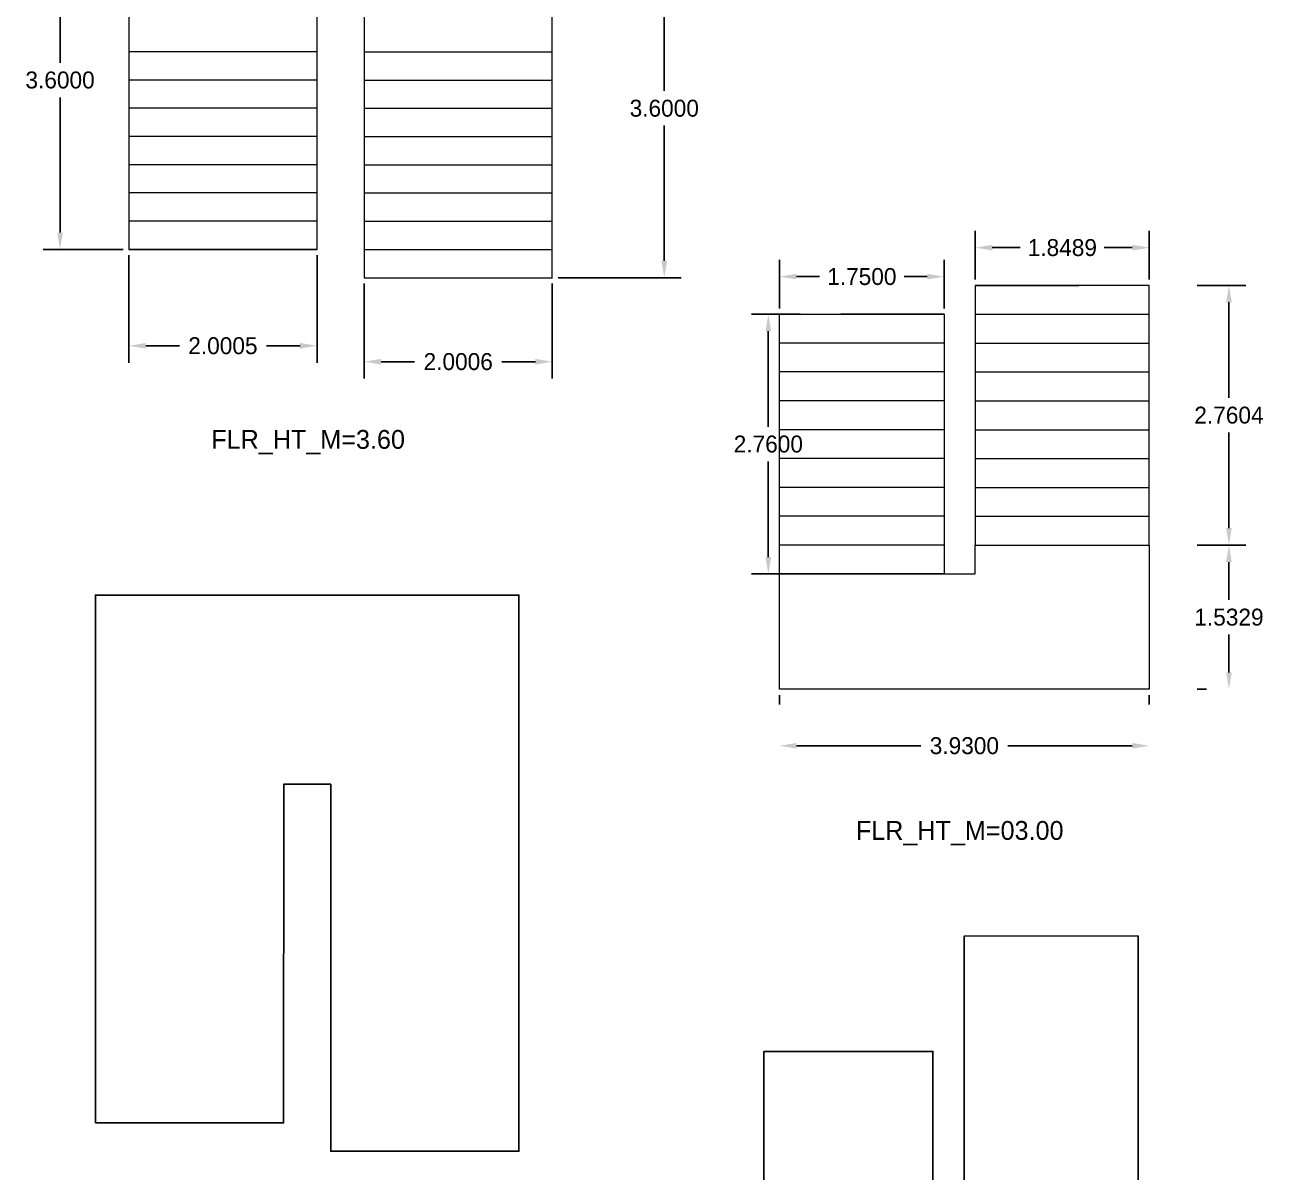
# Model space of a CAD drawing. Header units: metres. Extents: x 6102560 to 6120122, y -6664095 to -6659794.
# Drawn here: x 6102637.3 to 6102650.48, y -6659909.82 to -6659897.62 of the extents above; entities that cross this region are included whole.
import ezdxf

# ---------------------------------------------------------------- set-up
doc = ezdxf.new("R2010")
doc.units = ezdxf.units.M
doc.header["$LTSCALE"] = 500
doc.header["$MEASUREMENT"] = 0
doc.linetypes.add('DOT2', pattern=[0.125, 0, -0.125])
doc.layers.get('Defpoints').update_dxf_attribs({"linetype": 'CONTINUOUS'})
for name, color, linetype in [('BLK_1_FLR_0_STAIR_1', 1, 'CONTINUOUS'), ('BLK_1_FLR_1_STAIR_1', 1, 'CONTINUOUS'), ('BLK_1_FLR_1_STAIR_2', 1, 'CONTINUOUS'), ('BLK_1_FLR_2_STAIR_2', 1, 'CONTINUOUS')]:
    doc.layers.add(name, color=color, linetype=linetype)
for name, color, linetype, lineweight in [('BLK_1_FLR_1_STAIR_1_FLIGHT_1', 7, 'CONTINUOUS', 0), ('BLK_1_FLR_1_STAIR_1_FLIGHT_2', 7, 'CONTINUOUS', 0), ('BLK_1_FLR_1_STAIR_1_LANDING_1', 7, 'CONTINUOUS', 0), ('BLK_1_FLR_2_STAIR_2_FLIGHT_1', 7, 'CONTINUOUS', 0), ('BLK_1_FLR_2_STAIR_2_FLIGHT_2', 7, 'CONTINUOUS', 0)]:
    doc.layers.add(name, color=color, linetype=linetype, lineweight=lineweight)
doc.styles.get("Standard").update_dxf_attribs({"font": 'GOTHIC.TTF'})
doc.dimstyles.get("Standard").update_dxf_attribs({"dimtxt": 0.18, "dimasz": 0.18, "dimexe": 0.18, "dimexo": 0.0625, "dimgap": 0.09, "dimtad": 0, "dimtih": 1, "dimtoh": 1, "dimdec": 4, "dimzin": 0, "dimdsep": 46, "dimtxsty": 'Standard', "dimcen": 0.09, "dimadec": 0, "dimazin": 0, "dimtfac": 1, "dimtdec": 4, "dimtofl": 0, "dimtmove": 0, "dimatfit": 3, "dimfxl": 0, "dimtolj": 1, "dimtzin": 0, "dimarcsym": 0})
doc.dimstyles.new('STANDARD$0', dxfattribs={"dimtxt": 7, "dimasz": 3, "dimexe": 3, "dimexo": 1, "dimgap": 1.5, "dimtad": 1, "dimdec": 1, "dimzin": 1, "dimdsep": 46, "dimlunit": 4, "dimtxsty": 'Standard', "dimblk": 'OBLIQUE', "dimcen": 0.09375, "dimdle": 1, "dimclrd": 8, "dimclre": 8, "dimclrt": 7, "dimadec": 1, "dimazin": 0, "dimtfac": 1, "dimtdec": 1, "dimtix": 1, "dimtmove": 2, "dimatfit": 3, "dimldrblk": 'ARCHTICK', "dimfxl": 0, "dimfrac": 2, "dimtolj": 1, "dimtzin": 0, "dimarcsym": 0})

# ---------------------------------------------------------------- blocks, each defined once
blk = doc.blocks.new('*D219')
at = {"layer": 'BLK_1_FLR_2_STAIR_2_FLIGHT_1', "color": 0, "linetype": 'Continuous', "lineweight": -2}
for p, q in [((6102638.347, -6659896.408), (6102637.499, -6659896.408)), ((6102638.348, -6659900.008), (6102637.499, -6659900.008))]:
    blk.add_line(p, q, dxfattribs=at)
at = {"layer": 'BLK_1_FLR_2_STAIR_2_FLIGHT_1', "color": 0, "lineweight": -2}
for p, q in [((6102637.679, -6659896.588), (6102637.679, -6659898.023)), ((6102637.679, -6659899.828), (6102637.679, -6659898.392))]:
    blk.add_line(p, q, dxfattribs=at)
at = {"layer": 'BLK_1_FLR_2_STAIR_2_FLIGHT_1', "color": 0, "linetype": 'Continuous'}
for points in [[(6102637.649, -6659896.588), (6102637.709, -6659896.588), (6102637.679, -6659896.408)], [(6102637.649, -6659899.828), (6102637.709, -6659899.828), (6102637.679, -6659900.008)]]:
    blk.add_solid(points, dxfattribs=at)
at = {"layer": 'Defpoints', "color": 0, "linetype": 'Continuous'}
for p in [(6102637.679, -6659896.408), (6102638.41, -6659896.408), (6102638.41, -6659900.008)]:
    blk.add_point(p, dxfattribs=at)
at = {"layer": 'BLK_1_FLR_2_STAIR_2_FLIGHT_1', "color": 0, "linetype": 'Continuous', "insert": (6102637.679, -6659898.208), "char_height": 0.18, "attachment_point": 5}
blk.add_mtext('\\A1;3.6000', dxfattribs=at)
blk = doc.blocks.new('*D222')
at = {"layer": 'BLK_1_FLR_2_STAIR_2_FLIGHT_2', "color": 0, "linetype": 'Continuous', "lineweight": -2}
for p, q in [((6102642.974, -6659896.708), (6102644.281, -6659896.708)), ((6102642.973, -6659900.308), (6102644.281, -6659900.308))]:
    blk.add_line(p, q, dxfattribs=at)
at = {"layer": 'BLK_1_FLR_2_STAIR_2_FLIGHT_2', "color": 0, "lineweight": -2}
for p, q in [((6102644.101, -6659896.888), (6102644.101, -6659898.323)), ((6102644.101, -6659900.128), (6102644.101, -6659898.692))]:
    blk.add_line(p, q, dxfattribs=at)
at = {"layer": 'BLK_1_FLR_2_STAIR_2_FLIGHT_2', "color": 0, "linetype": 'Continuous'}
for points in [[(6102644.071, -6659896.888), (6102644.131, -6659896.888), (6102644.101, -6659896.708)], [(6102644.071, -6659900.128), (6102644.131, -6659900.128), (6102644.101, -6659900.308)]]:
    blk.add_solid(points, dxfattribs=at)
at = {"layer": 'Defpoints', "color": 0, "linetype": 'Continuous'}
for p in [(6102642.911, -6659896.708), (6102644.101, -6659896.708), (6102642.911, -6659900.308)]:
    blk.add_point(p, dxfattribs=at)
at = {"layer": 'BLK_1_FLR_2_STAIR_2_FLIGHT_2', "color": 0, "linetype": 'Continuous', "insert": (6102644.101, -6659898.508), "char_height": 0.18, "attachment_point": 5}
blk.add_mtext('\\A1;3.6000', dxfattribs=at)
blk = doc.blocks.new('*D223')
at = {"layer": 'BLK_1_FLR_2_STAIR_2_FLIGHT_1', "color": 0, "linetype": 'Continuous', "lineweight": -2}
for p, q in [((6102638.41, -6659900.07), (6102638.41, -6659901.212)), ((6102640.41, -6659900.07), (6102640.41, -6659901.212)), ((6102638.59, -6659901.032), (6102638.947, -6659901.032)), ((6102640.23, -6659901.032), (6102639.873, -6659901.032))]:
    blk.add_line(p, q, dxfattribs=at)
at = {"layer": 'BLK_1_FLR_2_STAIR_2_FLIGHT_1', "color": 0, "linetype": 'Continuous'}
for points in [[(6102638.59, -6659901.002), (6102638.59, -6659901.062), (6102638.41, -6659901.032)], [(6102640.23, -6659901.002), (6102640.23, -6659901.062), (6102640.41, -6659901.032)]]:
    blk.add_solid(points, dxfattribs=at)
at = {"layer": 'Defpoints', "color": 0, "linetype": 'Continuous'}
for p in [(6102638.41, -6659900.008), (6102640.41, -6659900.008), (6102640.41, -6659901.032)]:
    blk.add_point(p, dxfattribs=at)
at = {"layer": 'BLK_1_FLR_2_STAIR_2_FLIGHT_1', "color": 0, "linetype": 'Continuous', "insert": (6102639.41, -6659901.032), "char_height": 0.18, "attachment_point": 5}
blk.add_mtext('\\A1;2.0005', dxfattribs=at)
blk = doc.blocks.new('*D224')
at = {"layer": 'BLK_1_FLR_2_STAIR_2_FLIGHT_2', "color": 0, "linetype": 'Continuous', "lineweight": -2}
for p, q in [((6102640.911, -6659900.37), (6102640.911, -6659901.381)), ((6102642.911, -6659900.37), (6102642.911, -6659901.381))]:
    blk.add_line(p, q, dxfattribs=at)
at = {"layer": 'BLK_1_FLR_2_STAIR_2_FLIGHT_2', "color": 0, "lineweight": -2}
for p, q in [((6102641.091, -6659901.201), (6102641.448, -6659901.201)), ((6102642.731, -6659901.201), (6102642.374, -6659901.201))]:
    blk.add_line(p, q, dxfattribs=at)
at = {"layer": 'BLK_1_FLR_2_STAIR_2_FLIGHT_2', "color": 0, "linetype": 'Continuous'}
for points in [[(6102641.091, -6659901.171), (6102641.091, -6659901.231), (6102640.911, -6659901.201)], [(6102642.731, -6659901.171), (6102642.731, -6659901.231), (6102642.911, -6659901.201)]]:
    blk.add_solid(points, dxfattribs=at)
at = {"layer": 'Defpoints', "color": 0, "linetype": 'Continuous'}
for p in [(6102640.911, -6659900.308), (6102642.911, -6659900.308), (6102642.911, -6659901.201)]:
    blk.add_point(p, dxfattribs=at)
at = {"layer": 'BLK_1_FLR_2_STAIR_2_FLIGHT_2', "color": 0, "linetype": 'Continuous', "insert": (6102641.911, -6659901.201), "char_height": 0.18, "attachment_point": 5}
blk.add_mtext('\\A1;2.0006', dxfattribs=at)
blk = doc.blocks.new('*D237')
at = {"layer": 'BLK_1_FLR_1_STAIR_1_FLIGHT_2', "color": 0, "linetype": 'Continuous', "lineweight": -2}
for p, q in [((6102645.544, -6659900.697), (6102645.027, -6659900.697)), ((6102645.207, -6659900.877), (6102645.207, -6659901.892)), ((6102645.207, -6659903.277), (6102645.207, -6659902.261)), ((6102645.544, -6659903.457), (6102645.027, -6659903.457))]:
    blk.add_line(p, q, dxfattribs=at)
at = {"layer": 'BLK_1_FLR_1_STAIR_1_FLIGHT_2', "color": 0, "linetype": 'Continuous'}
for points in [[(6102645.177, -6659900.877), (6102645.237, -6659900.877), (6102645.207, -6659900.697)], [(6102645.177, -6659903.277), (6102645.237, -6659903.277), (6102645.207, -6659903.457)]]:
    blk.add_solid(points, dxfattribs=at)
at = {"layer": 'Defpoints', "color": 0, "linetype": 'Continuous'}
for p in [(6102645.207, -6659900.697), (6102645.607, -6659900.697), (6102645.607, -6659903.457)]:
    blk.add_point(p, dxfattribs=at)
at = {"layer": 'BLK_1_FLR_1_STAIR_1_FLIGHT_2', "color": 0, "linetype": 'Continuous', "insert": (6102645.207, -6659902.077), "char_height": 0.18, "attachment_point": 5}
blk.add_mtext('\\A1;2.7600', dxfattribs=at)
blk = doc.blocks.new('*D238')
at = {"layer": 'BLK_1_FLR_1_STAIR_1_FLIGHT_1', "color": 0, "linetype": 'Continuous', "lineweight": -2}
for p, q in [((6102649.765, -6659900.39), (6102650.283, -6659900.39)), ((6102650.103, -6659900.57), (6102650.103, -6659901.585)), ((6102650.103, -6659902.97), (6102650.103, -6659901.954)), ((6102649.765, -6659903.15), (6102650.283, -6659903.15))]:
    blk.add_line(p, q, dxfattribs=at)
at = {"layer": 'BLK_1_FLR_1_STAIR_1_FLIGHT_1', "color": 0, "linetype": 'Continuous'}
for points in [[(6102650.073, -6659900.57), (6102650.133, -6659900.57), (6102650.103, -6659900.39)], [(6102650.073, -6659902.97), (6102650.133, -6659902.97), (6102650.103, -6659903.15)]]:
    blk.add_solid(points, dxfattribs=at)
at = {"layer": 'Defpoints', "color": 0, "linetype": 'Continuous'}
for p in [(6102649.703, -6659900.39), (6102649.703, -6659903.15), (6102650.103, -6659903.15)]:
    blk.add_point(p, dxfattribs=at)
at = {"layer": 'BLK_1_FLR_1_STAIR_1_FLIGHT_1', "color": 0, "linetype": 'Continuous', "insert": (6102650.103, -6659901.77), "char_height": 0.18, "attachment_point": 5}
blk.add_mtext('\\A1;2.7604', dxfattribs=at)
blk = doc.blocks.new('*D239')
at = {"layer": 'BLK_1_FLR_1_STAIR_1_FLIGHT_2', "color": 0, "linetype": 'Continuous', "lineweight": -2}
for p, q in [((6102645.326, -6659900.634), (6102645.326, -6659900.117)), ((6102647.076, -6659900.634), (6102647.076, -6659900.117)), ((6102645.506, -6659900.297), (6102645.751, -6659900.297)), ((6102646.896, -6659900.297), (6102646.651, -6659900.297))]:
    blk.add_line(p, q, dxfattribs=at)
at = {"layer": 'BLK_1_FLR_1_STAIR_1_FLIGHT_2', "color": 0, "linetype": 'Continuous'}
for points in [[(6102645.506, -6659900.267), (6102645.506, -6659900.327), (6102645.326, -6659900.297)], [(6102646.896, -6659900.267), (6102646.896, -6659900.327), (6102647.076, -6659900.297)]]:
    blk.add_solid(points, dxfattribs=at)
at = {"layer": 'Defpoints', "color": 0, "linetype": 'Continuous'}
for p in [(6102647.076, -6659900.297), (6102645.326, -6659900.697), (6102647.076, -6659900.697)]:
    blk.add_point(p, dxfattribs=at)
at = {"layer": 'BLK_1_FLR_1_STAIR_1_FLIGHT_2', "color": 0, "linetype": 'Continuous', "insert": (6102646.201, -6659900.297), "char_height": 0.18, "attachment_point": 5}
blk.add_mtext('\\A1;1.7500', dxfattribs=at)
blk = doc.blocks.new('*D240')
at = {"layer": 'BLK_1_FLR_1_STAIR_1_FLIGHT_1', "color": 0, "linetype": 'Continuous', "lineweight": -2}
for p, q in [((6102647.407, -6659900.328), (6102647.407, -6659899.809)), ((6102649.256, -6659900.327), (6102649.256, -6659899.809)), ((6102647.587, -6659899.989), (6102647.885, -6659899.989)), ((6102649.076, -6659899.989), (6102648.778, -6659899.989))]:
    blk.add_line(p, q, dxfattribs=at)
at = {"layer": 'BLK_1_FLR_1_STAIR_1_FLIGHT_1', "color": 0, "linetype": 'Continuous'}
for points in [[(6102647.587, -6659899.959), (6102647.587, -6659900.019), (6102647.407, -6659899.989)], [(6102649.076, -6659899.959), (6102649.076, -6659900.019), (6102649.256, -6659899.989)]]:
    blk.add_solid(points, dxfattribs=at)
at = {"layer": 'Defpoints', "color": 0, "linetype": 'Continuous'}
for p in [(6102649.256, -6659899.989), (6102647.407, -6659900.39), (6102649.256, -6659900.389)]:
    blk.add_point(p, dxfattribs=at)
at = {"layer": 'BLK_1_FLR_1_STAIR_1_FLIGHT_1', "color": 0, "linetype": 'Continuous', "insert": (6102648.332, -6659899.989), "char_height": 0.18, "attachment_point": 5}
blk.add_mtext('\\A1;1.8489', dxfattribs=at)
blk = doc.blocks.new('*D241')
at = {"layer": 'BLK_1_FLR_1_STAIR_1_LANDING_1', "color": 0, "linetype": 'DOT2', "lineweight": -2}
for p, q in [((6102645.326, -6659904.745), (6102645.326, -6659905.463)), ((6102649.256, -6659904.745), (6102649.256, -6659905.463))]:
    blk.add_line(p, q, dxfattribs=at)
at = {"layer": 'BLK_1_FLR_1_STAIR_1_LANDING_1', "color": 0, "lineweight": -2}
for p, q in [((6102645.506, -6659905.283), (6102646.828, -6659905.283)), ((6102649.076, -6659905.283), (6102647.754, -6659905.283))]:
    blk.add_line(p, q, dxfattribs=at)
at = {"layer": 'BLK_1_FLR_1_STAIR_1_LANDING_1', "color": 0, "linetype": 'Continuous'}
for points in [[(6102645.506, -6659905.253), (6102645.506, -6659905.313), (6102645.326, -6659905.283)], [(6102649.076, -6659905.253), (6102649.076, -6659905.313), (6102649.256, -6659905.283)]]:
    blk.add_solid(points, dxfattribs=at)
at = {"layer": 'Defpoints', "color": 0, "linetype": 'Continuous'}
for p in [(6102645.326, -6659904.683), (6102649.256, -6659904.683), (6102649.256, -6659905.283)]:
    blk.add_point(p, dxfattribs=at)
at = {"layer": 'BLK_1_FLR_1_STAIR_1_LANDING_1', "color": 0, "linetype": 'Continuous', "insert": (6102647.291, -6659905.283), "char_height": 0.18, "attachment_point": 5}
blk.add_mtext('\\A1;3.9300', dxfattribs=at)
blk = doc.blocks.new('*D242')
at = {"layer": 'BLK_1_FLR_1_STAIR_1_LANDING_1', "color": 0, "linetype": 'DOT2', "lineweight": -2}
for p, q in [((6102649.765, -6659903.15), (6102650.283, -6659903.15)), ((6102649.765, -6659904.683), (6102650.283, -6659904.683))]:
    blk.add_line(p, q, dxfattribs=at)
at = {"layer": 'BLK_1_FLR_1_STAIR_1_LANDING_1', "color": 0, "lineweight": -2}
for p, q in [((6102650.103, -6659903.33), (6102650.103, -6659903.732)), ((6102650.103, -6659904.503), (6102650.103, -6659904.101))]:
    blk.add_line(p, q, dxfattribs=at)
at = {"layer": 'BLK_1_FLR_1_STAIR_1_LANDING_1', "color": 0, "linetype": 'Continuous'}
for points in [[(6102650.073, -6659903.33), (6102650.133, -6659903.33), (6102650.103, -6659903.15)], [(6102650.073, -6659904.503), (6102650.133, -6659904.503), (6102650.103, -6659904.683)]]:
    blk.add_solid(points, dxfattribs=at)
at = {"layer": 'Defpoints', "color": 0, "linetype": 'Continuous'}
for p in [(6102649.703, -6659903.15), (6102650.103, -6659903.15), (6102649.703, -6659904.683)]:
    blk.add_point(p, dxfattribs=at)
at = {"layer": 'BLK_1_FLR_1_STAIR_1_LANDING_1', "color": 0, "linetype": 'Continuous', "insert": (6102650.103, -6659903.917), "char_height": 0.18, "attachment_point": 5}
blk.add_mtext('\\A1;1.5329', dxfattribs=at)

msp = doc.modelspace()

# ---------------------------------------------------------------- linework, layer by layer
at = {"layer": 'BLK_1_FLR_0_STAIR_1', "linetype": 'Continuous'}
msp.add_lwpolyline([(6102645.15765, -6659908.53201), (6102646.95653, -6659908.53201), (6102646.95653, -6659910.37201), (6102647.28876, -6659910.37201), (6102647.28876, -6659907.30534), (6102649.13765, -6659907.30461), (6102649.13765, -6659911.59824), (6102645.15765, -6659911.59824)], close=True, dxfattribs=at)
at = {"layer": 'BLK_1_FLR_1_STAIR_1_FLIGHT_1', "linetype": 'Continuous'}
for p, q in [((6102647.40712, -6659900.39005), (6102648.50601, -6659900.39005)), ((6102647.40712, -6659900.69672), (6102649.25601, -6659900.69672)), ((6102647.40712, -6659901.00338), (6102649.25601, -6659901.00338)), ((6102647.40712, -6659901.31005), (6102649.25601, -6659901.31005)), ((6102647.40712, -6659901.61672), (6102649.25601, -6659901.61672)), ((6102647.40712, -6659901.92338), (6102649.25601, -6659901.92338)), ((6102647.40712, -6659902.23005), (6102649.25601, -6659902.23005)), ((6102647.40712, -6659902.53672), (6102649.25601, -6659902.53672)), ((6102647.40712, -6659902.84338), (6102649.25601, -6659902.84338)), ((6102647.40712, -6659903.15005), (6102648.50601, -6659903.15005))]:
    msp.add_line(p, q, dxfattribs=at)
msp.add_lwpolyline([(6102647.40712, -6659903.15005), (6102649.25601, -6659903.15005), (6102649.25601, -6659900.38969), (6102647.40712, -6659900.38969)], close=True, dxfattribs=at)
at = {"layer": 'BLK_1_FLR_1_STAIR_1_FLIGHT_2', "linetype": 'Continuous'}
for p, q in [((6102647.0749, -6659900.69672), (6102645.97601, -6659900.69672)), ((6102647.0749, -6659901.00338), (6102645.32601, -6659901.00338)), ((6102647.0749, -6659901.31005), (6102645.32601, -6659901.31005)), ((6102647.0749, -6659901.61672), (6102645.32601, -6659901.61672)), ((6102647.0749, -6659901.92338), (6102645.32601, -6659901.92338)), ((6102647.0749, -6659902.23005), (6102645.32601, -6659902.23005)), ((6102647.0749, -6659902.53672), (6102645.32601, -6659902.53672)), ((6102647.0749, -6659902.84338), (6102645.32601, -6659902.84338)), ((6102647.0749, -6659903.15005), (6102645.32601, -6659903.15005)), ((6102647.0749, -6659903.45672), (6102645.97601, -6659903.45672))]:
    msp.add_line(p, q, dxfattribs=at)
msp.add_lwpolyline([(6102645.32601, -6659900.69672), (6102647.07601, -6659900.69672), (6102647.07601, -6659903.45672), (6102645.32601, -6659903.45672)], close=True, dxfattribs=at)
at = {"layer": 'BLK_1_FLR_1_STAIR_1_LANDING_1', "linetype": 'Continuous'}
msp.add_lwpolyline([(6102645.32601, -6659904.68295), (6102645.32601, -6659903.45672), (6102647.40712, -6659903.45672), (6102647.40712, -6659903.15005), (6102649.25601, -6659903.15006), (6102649.25601, -6659904.68295)], close=True, dxfattribs=at)
at = {"layer": 'BLK_1_FLR_1_STAIR_2', "linetype": 'Continuous'}
msp.add_lwpolyline([(6102638.05524, -6659909.29176), (6102640.05562, -6659909.2918), (6102640.05571, -6659905.6918), (6102640.5556, -6659905.6918), (6102640.55559, -6659909.59181), (6102642.55621, -6659909.59185), (6102642.55562, -6659903.6818), (6102638.05524, -6659903.68181)], close=True, dxfattribs=at)
at = {"layer": 'BLK_1_FLR_2_STAIR_2_FLIGHT_1', "linetype": 'Continuous'}
for p, q in [((6102640.41084, -6659897.90786), (6102638.41046, -6659897.90782)), ((6102640.41083, -6659898.20786), (6102638.41045, -6659898.20782)), ((6102640.41082, -6659898.50786), (6102638.41044, -6659898.50782)), ((6102640.41082, -6659898.80786), (6102638.41044, -6659898.80782)), ((6102640.41081, -6659899.10786), (6102638.41043, -6659899.10782)), ((6102640.4108, -6659899.40786), (6102638.41042, -6659899.40782)), ((6102640.4108, -6659899.70786), (6102638.41041, -6659899.70782)), ((6102640.41079, -6659900.00786), (6102638.41041, -6659900.00782))]:
    msp.add_line(p, q, dxfattribs=at)
msp.add_lwpolyline([(6102638.40978, -6659900.00782), (6102640.41026, -6659900.00782), (6102640.41026, -6659896.40786), (6102638.40978, -6659896.40786)], close=True, dxfattribs=at)
at = {"layer": 'BLK_1_FLR_2_STAIR_2_FLIGHT_2', "linetype": 'Continuous'}
for p, q in [((6102640.91077, -6659897.90787), (6102642.91139, -6659897.90791)), ((6102640.91077, -6659898.20787), (6102642.91139, -6659898.20791)), ((6102640.91077, -6659898.50787), (6102642.91139, -6659898.50791)), ((6102640.91077, -6659898.80787), (6102642.91139, -6659898.80791)), ((6102640.91077, -6659899.10787), (6102642.91139, -6659899.10791)), ((6102640.91075, -6659899.40787), (6102642.91137, -6659899.40791)), ((6102640.91075, -6659899.70787), (6102642.91137, -6659899.70791)), ((6102640.91075, -6659900.00787), (6102642.91137, -6659900.00791)), ((6102640.91076, -6659900.30787), (6102642.91137, -6659900.30791))]:
    msp.add_line(p, q, dxfattribs=at)
msp.add_lwpolyline([(6102640.91013, -6659900.30787), (6102642.91077, -6659900.30787), (6102642.91077, -6659896.70791), (6102640.91013, -6659896.70791)], close=True, dxfattribs=at)

# ---------------------------------------------------------------- texts
at = {"layer": 'BLK_1_FLR_1_STAIR_1', "linetype": 'Continuous', "insert": (6102647.24101, -6659906.08295), "char_height": 0.2, "width": 2.4, "attachment_point": 2}
msp.add_mtext('FLR_HT_M=03.00', dxfattribs=at)
at = {"layer": 'BLK_1_FLR_2_STAIR_2', "linetype": 'Continuous', "insert": (6102640.31545, -6659901.92681), "char_height": 0.2, "width": 2.801, "attachment_point": 2}
msp.add_mtext('FLR_HT_M=3.60', dxfattribs=at)

# ---------------------------------------------------------------- dimensions: what is measured, and where the dimension line sits
at = {"layer": 'BLK_1_FLR_1_STAIR_1_FLIGHT_1', "color": 2, "linetype": 'Continuous'}
dim = msp.add_linear_dim(base=(6102649.25601, -6659899.98932), p1=(6102647.40712, -6659900.39005), p2=(6102649.25601, -6659900.38932), dimstyle='Standard', override={"dimscale": 1}, dxfattribs=at)
dim.commit()
dim.dimension.update_dxf_attribs({"geometry": '*D240', "text_midpoint": (6102648.33157, -6659899.98932)})
at = {"layer": 'BLK_1_FLR_1_STAIR_1_FLIGHT_1', "color": 1, "linetype": 'Continuous'}
dim = msp.add_linear_dim(base=(6102650.10286, -6659903.15005), p1=(6102649.70286, -6659900.38969), p2=(6102649.70286, -6659903.15005), angle=90, dimstyle='Standard', override={"dimscale": 1}, dxfattribs=at)
dim.commit()
dim.dimension.update_dxf_attribs({"geometry": '*D238', "text_midpoint": (6102650.10286, -6659901.76987)})
at = {"layer": 'BLK_1_FLR_1_STAIR_1_FLIGHT_2', "color": 2, "linetype": 'Continuous'}
dim = msp.add_linear_dim(base=(6102647.07601, -6659900.29672), p1=(6102645.32601, -6659900.69672), p2=(6102647.07601, -6659900.69672), dimstyle='Standard', override={"dimscale": 1}, dxfattribs=at)
dim.commit()
dim.dimension.update_dxf_attribs({"geometry": '*D239', "text_midpoint": (6102646.20101, -6659900.29672)})
at = {"layer": 'BLK_1_FLR_1_STAIR_1_FLIGHT_2', "color": 1, "linetype": 'Continuous'}
dim = msp.add_linear_dim(base=(6102645.20668, -6659900.69672), p1=(6102645.60668, -6659903.45672), p2=(6102645.60668, -6659900.69672), angle=90, dimstyle='Standard', override={"dimscale": 1}, dxfattribs=at)
dim.commit()
dim.dimension.update_dxf_attribs({"geometry": '*D237', "text_midpoint": (6102645.20668, -6659902.07672)})
at = {"layer": 'BLK_1_FLR_1_STAIR_1_LANDING_1', "color": 2, "linetype": 'Continuous'}
dim = msp.add_linear_dim(base=(6102650.10286, -6659903.15006), p1=(6102649.70286, -6659904.68295), p2=(6102649.70287, -6659903.15006), angle=90, dimstyle='Standard', override={"dimscale": 1, "dimtmove": 1, "dimfxl": 5}, dxfattribs=at)
dim.commit()
dim.dimension.update_dxf_attribs({"geometry": '*D242', "text_midpoint": (6102650.10286, -6659903.9165)})
at = {"layer": 'BLK_1_FLR_1_STAIR_1_LANDING_1', "color": 1, "linetype": 'Continuous'}
dim = msp.add_linear_dim(base=(6102649.25601, -6659905.28295), p1=(6102645.32601, -6659904.68295), p2=(6102649.25601, -6659904.68295), dimstyle='Standard', override={"dimscale": 1, "dimtmove": 1, "dimfxl": 5}, dxfattribs=at)
dim.commit()
dim.dimension.update_dxf_attribs({"geometry": '*D241', "text_midpoint": (6102647.29101, -6659905.28295)})
at = {"layer": 'BLK_1_FLR_2_STAIR_2_FLIGHT_1', "color": 1, "linetype": 'Continuous'}
dim = msp.add_linear_dim(base=(6102637.67898, -6659896.40786), p1=(6102638.41041, -6659900.00782), p2=(6102638.40978, -6659896.40786), angle=90, dimstyle='STANDARD$0', override={"dimtxt": 0.18, "dimasz": 0.18, "dimexe": 0.18, "dimexo": 0.0625, "dimgap": 0.09, "dimtad": 0, "dimtih": 1, "dimtoh": 1, "dimdec": 4, "dimzin": 0, "dimlunit": 2, "dimpost": '', "dimcen": 0.09, "dimdle": 0, "dimclrd": 0, "dimclre": 0, "dimclrt": 0, "dimadec": 0, "dimtdec": 4, "dimtix": 0, "dimtofl": 0, "dimtmove": 1, "dimfxl": 5, "dimfrac": 0}, dxfattribs=at)
dim.commit()
dim.dimension.update_dxf_attribs({"geometry": '*D219', "text_midpoint": (6102637.67898, -6659898.20784)})
at = {"layer": 'BLK_1_FLR_2_STAIR_2_FLIGHT_1', "color": 2, "linetype": 'Continuous'}
dim = msp.add_linear_dim(base=(6102640.41026, -6659901.03182), p1=(6102638.40978, -6659900.00782), p2=(6102640.41026, -6659900.00782), dimstyle='STANDARD$0', override={"dimtxt": 0.18, "dimasz": 0.18, "dimexe": 0.18, "dimexo": 0.0625, "dimgap": 0.09, "dimtad": 0, "dimtih": 1, "dimtoh": 1, "dimdec": 4, "dimzin": 0, "dimlunit": 2, "dimpost": '', "dimcen": 0.09, "dimdle": 0, "dimclrd": 0, "dimclre": 0, "dimclrt": 0, "dimadec": 0, "dimtdec": 4, "dimtix": 0, "dimtofl": 0, "dimtmove": 0, "dimfrac": 0}, dxfattribs=at)
dim.commit()
dim.dimension.update_dxf_attribs({"geometry": '*D223', "text_midpoint": (6102639.41002, -6659901.03182)})
at = {"layer": 'BLK_1_FLR_2_STAIR_2_FLIGHT_2', "color": 1, "linetype": 'Continuous'}
dim = msp.add_linear_dim(base=(6102644.10058, -6659896.70791), p1=(6102642.91077, -6659900.30787), p2=(6102642.91139, -6659896.70791), angle=90, dimstyle='STANDARD$0', override={"dimtxt": 0.18, "dimasz": 0.18, "dimexe": 0.18, "dimexo": 0.0625, "dimgap": 0.09, "dimtad": 0, "dimtih": 1, "dimtoh": 1, "dimdec": 4, "dimzin": 0, "dimlunit": 2, "dimpost": '', "dimcen": 0.09, "dimdle": 0, "dimclrd": 0, "dimclre": 0, "dimclrt": 0, "dimadec": 0, "dimtdec": 4, "dimtix": 0, "dimtofl": 0, "dimtmove": 1, "dimfxl": 5, "dimfrac": 0}, dxfattribs=at)
dim.commit()
dim.dimension.update_dxf_attribs({"geometry": '*D222', "text_midpoint": (6102644.10058, -6659898.50789)})
at = {"layer": 'BLK_1_FLR_2_STAIR_2_FLIGHT_2', "color": 2, "linetype": 'Continuous'}
dim = msp.add_linear_dim(base=(6102642.91137, -6659901.20135), p1=(6102640.91076, -6659900.30787), p2=(6102642.91137, -6659900.30791), dimstyle='STANDARD$0', override={"dimtxt": 0.18, "dimasz": 0.18, "dimexe": 0.18, "dimexo": 0.0625, "dimgap": 0.09, "dimtad": 0, "dimtih": 1, "dimtoh": 1, "dimdec": 4, "dimzin": 0, "dimlunit": 2, "dimpost": '', "dimcen": 0.09, "dimdle": 0, "dimclrd": 0, "dimclre": 0, "dimclrt": 0, "dimadec": 0, "dimtdec": 4, "dimtix": 0, "dimtofl": 0, "dimtmove": 1, "dimfxl": 5, "dimfrac": 0}, dxfattribs=at)
dim.commit()
dim.dimension.update_dxf_attribs({"geometry": '*D224', "text_midpoint": (6102641.91107, -6659901.20135)})

doc.saveas('drawing.dxf')
